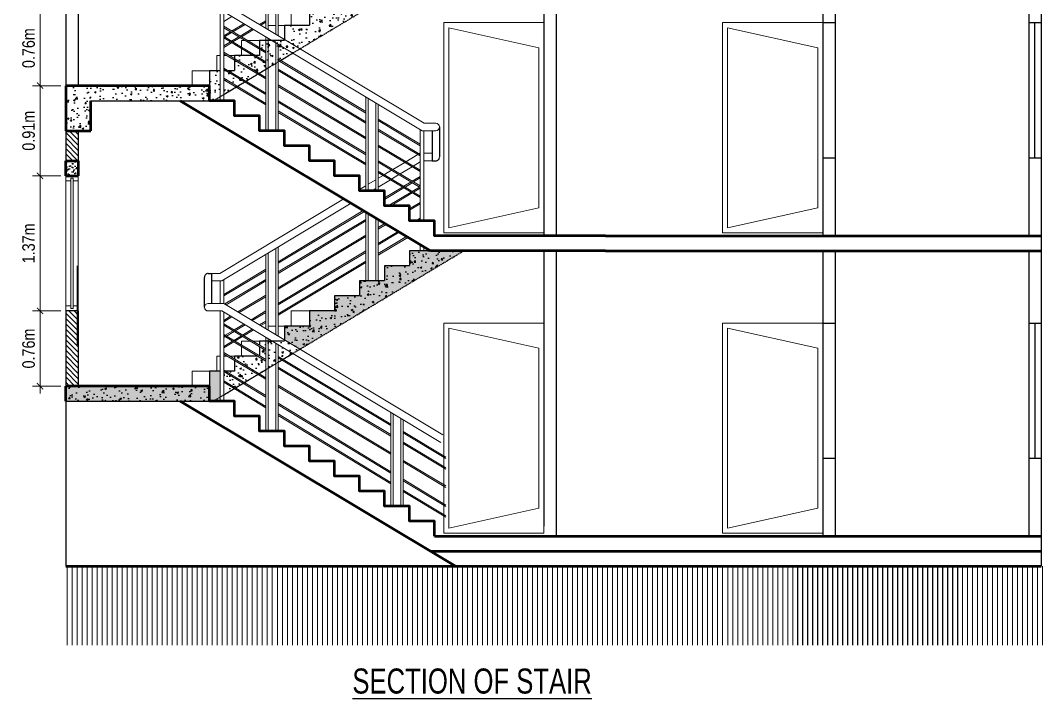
# Model space of a CAD drawing. Header units: inches. Extents: x -100787 to 3653, y -96809 to -8632.
# Drawn here: x -73840.6 to -73432.1, y -94119 to -93848.1 of the extents above; entities that cross this region are included whole.
import ezdxf

# ---------------------------------------------------------------- set-up
doc = ezdxf.new("R2010")
doc.units = ezdxf.units.IN
doc.header["$MEASUREMENT"] = 0
doc.header["$PDMODE"] = 99
doc.linetypes.add('ACAD_ISO04W100', pattern=[30.5, 24, -3, 0.5, -3])
doc.linetypes.add('DASHED2', pattern=[0.375, 0.25, -0.125])
for name, color, linetype, lineweight in [('Column', 2, 'Continuous', 50), ('Dimension', 7, 'Continuous', 15), ('door', 132, 'Continuous', 15), ('FLOOR CASE', 251, 'Continuous', 13), ('GRID', 8, 'ACAD_ISO04W100', 15), ('LOW-WALL', 4, 'Continuous', 20), ('RAIL', 200, 'Continuous', 13), ('RAILING', 2, 'Continuous', 13), ('win', 96, 'Continuous', 15), ('Window', 253, 'Continuous', 18)]:
    doc.layers.add(name, color=color, linetype=linetype, lineweight=lineweight)
for name, color, linetype in [('dia', 4, 'Continuous'), ('Hatch', 3, 'Continuous'), ('Stair', 190, 'DASHED2'), ('TEX', 7, 'Continuous'), ('wall', 3, 'Continuous')]:
    doc.layers.add(name, color=color, linetype=linetype)
doc.styles.add('NARROW', font='ARIALN.TTF')
doc.styles.add('SW', font='swisscl.ttf')
doc.dimstyles.new('3-16', dxfattribs={"dimtxt": 5, "dimasz": 2.5, "dimexe": 3, "dimexo": 2, "dimgap": 2, "dimtad": 1, "dimdec": 1, "dimzin": 3, "dimdsep": 46, "dimlunit": 4, "dimtxsty": 'NARROW', "dimblk": 'ARCHTICK', "dimcen": 0, "dimdle": 3, "dimclrd": 256, "dimclre": 256, "dimclrt": 7, "dimaunit": 1, "dimadec": 3, "dimazin": 1, "dimtfac": 1, "dimtdec": 1, "dimtofl": 0, "dimtmove": 0, "dimatfit": 3, "dimldrblk": 'CLOSED', "dimfxl": 1, "dimtolj": 1, "dimtzin": 0, "dimlwd": -1, "dimlwe": -1, "dimarcsym": 0})
pattern_1 = [(50, (-84445.956, -79822.6464), (7.1726018, -0.6275213), [0.75, -8.25]), (355, (-84445.956, -79822.6464), (-1.3875133, 7.5219213), [0.6, -6.6]), (100.4514, (-84445.358, -79822.699), (5.7850938, 6.8943954), [0.637402, -7.011421]), (46.1842, (-84445.956, -79820.646), (10.6724105, -1.65519), [1.125, -12.375]), (96.6356, (-84445.066, -79820.784), (9.346627, 9.741179), [0.956103, -10.51713]), (351.1842, (-84445.956, -79820.646), (9.3466195, 9.741186), [0.9, -9.9]), (21, (-84444.956, -79821.1464), (5.9690705, -4.026189), [0.75, -8.25]), (326, (-84444.956, -79821.1464), (2.4331533, 7.2515005), [0.6, -6.6]), (71.4514, (-84444.4584, -79821.482), (8.4022263, 3.225305), [0.637402, -7.011421]), (37.5, (-84445.9558, -79822.6464), (0.12159855, 3.32893854), [0, -6.52, 0, -6.7, 0, -6.625]), (7.5, (-84445.9558, -79822.6464), (2.6306954, 3.9441171), [0, -3.82, 0, -6.37, 0, -2.525]), (327.5, (-84448.1858, -79822.6464), (5.33822436, -0.2255487), [0, -2.5, 0, -7.8, 0, -10.35]), (317.5, (-84449.186, -79822.6464), (5.8318617, 1.0010498), [0, -3.25, 0, -5.18, 0, -7.35])]

# ---------------------------------------------------------------- blocks, each defined once
blk = doc.blocks.new('_ArchTick')
at = {"layer": 'GRID', "color": 0, "const_width": 0.15}
blk.add_lwpolyline([(-0.5, -0.5), (0.5, 0.5)], dxfattribs=at)
blk = doc.blocks.new('*D825')
at = {"layer": 'Defpoints', "color": 0}
for p in [(-73832.81, -93844.15), (-73822.55, -93844.15), (-73822.55, -93874.15)]:
    blk.add_point(p, dxfattribs=at)
at = {"layer": 'Dimension'}
for p, q in [((-73832.81, -93877.15), (-73832.81, -93841.15)), ((-73824.55, -93844.15), (-73835.81, -93844.15)), ((-73824.55, -93874.15), (-73835.81, -93874.15))]:
    blk.add_line(p, q, dxfattribs=at)
at = {"layer": 'Dimension', "xscale": 2.5, "yscale": 2.5, "zscale": 2.5}
for p, rotation in [((-73832.81, -93844.15), 90), ((-73832.81, -93874.15), 270)]:
    blk.add_blockref('_ArchTick', p, dxfattribs=dict(at, rotation=rotation))
at = {"layer": 'Dimension', "color": 7, "insert": (-73837.36, -93859.15), "char_height": 5, "attachment_point": 5, "rotation": 90, "style": 'NARROW'}
blk.add_mtext('\\A1;0.76m', dxfattribs=at)
blk = doc.blocks.new('_Closed')
at = {"layer": 'wall', "color": 0, "lineweight": -2}
for p, q in [((-1, 0.17), (0, 0)), ((-1, 0.17), (-1, -0.17)), ((0, 0), (-1, -0.17)), ((0, 0), (-1, 0))]:
    blk.add_line(p, q, dxfattribs=at)
blk = doc.blocks.new('*D834')
at = {"layer": 'Defpoints', "color": 0}
for p in [(-73832.81, -93964.15), (-73822.55, -93964.15), (-73822.55, -93994.15)]:
    blk.add_point(p, dxfattribs=at)
at = {"layer": 'Dimension'}
for p, q in [((-73824.55, -93964.15), (-73835.81, -93964.15)), ((-73832.81, -93997.15), (-73832.81, -93961.15)), ((-73824.55, -93994.15), (-73835.81, -93994.15))]:
    blk.add_line(p, q, dxfattribs=at)
at = {"layer": 'Dimension', "xscale": 2.5, "yscale": 2.5, "zscale": 2.5}
for p, rotation in [((-73832.81, -93964.15), 90), ((-73832.81, -93994.15), 270)]:
    blk.add_blockref('_ArchTick', p, dxfattribs=dict(at, rotation=rotation))
at = {"layer": 'Dimension', "color": 7, "insert": (-73837.36, -93979.15), "char_height": 5, "attachment_point": 5, "rotation": 90, "style": 'NARROW'}
blk.add_mtext('\\A1;0.76m', dxfattribs=at)
blk = doc.blocks.new('*D835')
at = {"layer": 'Defpoints', "color": 0}
for p in [(-73832.81, -93910.15), (-73822.55, -93910.15), (-73822.55, -93964.15)]:
    blk.add_point(p, dxfattribs=at)
at = {"layer": 'Dimension'}
for p, q in [((-73832.81, -93967.15), (-73832.81, -93907.15)), ((-73824.55, -93910.15), (-73835.81, -93910.15)), ((-73824.55, -93964.15), (-73835.81, -93964.15))]:
    blk.add_line(p, q, dxfattribs=at)
at = {"layer": 'Dimension', "xscale": 2.5, "yscale": 2.5, "zscale": 2.5}
for p, rotation in [((-73832.81, -93910.15), 90), ((-73832.81, -93964.15), 270)]:
    blk.add_blockref('_ArchTick', p, dxfattribs=dict(at, rotation=rotation))
at = {"layer": 'Dimension', "color": 7, "insert": (-73837.36, -93937.15), "char_height": 5, "attachment_point": 5, "rotation": 90, "style": 'NARROW'}
blk.add_mtext('\\A1;1.37m', dxfattribs=at)
blk = doc.blocks.new('*D836')
at = {"layer": 'Defpoints', "color": 0}
for p in [(-73832.81, -93874.15), (-73822.55, -93874.15), (-73822.55, -93910.15)]:
    blk.add_point(p, dxfattribs=at)
at = {"layer": 'Dimension'}
for p, q in [((-73824.55, -93874.15), (-73835.81, -93874.15)), ((-73832.81, -93913.15), (-73832.81, -93871.15)), ((-73824.55, -93910.15), (-73835.81, -93910.15))]:
    blk.add_line(p, q, dxfattribs=at)
at = {"layer": 'Dimension', "xscale": 2.5, "yscale": 2.5, "zscale": 2.5}
for p, rotation in [((-73832.81, -93874.15), 90), ((-73832.81, -93910.15), 270)]:
    blk.add_blockref('_ArchTick', p, dxfattribs=dict(at, rotation=rotation))
at = {"layer": 'Dimension', "color": 7, "insert": (-73837.36, -93892.15), "char_height": 5, "attachment_point": 5, "rotation": 90, "style": 'NARROW'}
blk.add_mtext('\\A1;0.91m', dxfattribs=at)

msp = doc.modelspace()

# ---------------------------------------------------------------- hatches: boundary and pattern name
at = {"layer": 'Hatch'}
h = msp.add_hatch(dxfattribs=at)
h.set_pattern_fill('AR-CONC', color=256, style=0)
h.set_pattern_definition(pattern_1)
h.paths.add_polyline_path([(-73663.46, -93820.15), (-73676.78, -93820.15), (-73685.12, -93820.15), (-73685.12, -93826.15), (-73695.12, -93826.15), (-73695.12, -93832.15), (-73705.12, -93832.15), (-73705.12, -93838.15), (-73715.12, -93838.15), (-73715.12, -93844.15), (-73725.12, -93844.15), (-73725.12, -93850.15), (-73735.12, -93850.15), (-73735.12, -93855.65), (-73728.88, -93859.4)])
h.paths.add_polyline_path([(-73735.12, -93855.65), (-73735.12, -93856.15), (-73740.12, -93856.15), (-73731.79, -93861.14), (-73728.88, -93859.4)])
h.paths.add_polyline_path([(-73731.79, -93861.14), (-73737.62, -93857.65), (-73737.62, -93863.48), (-73736.65, -93864.06)])
h.paths.add_polyline_path([(-73738.62, -93857.05), (-73740.12, -93856.15), (-73741.62, -93856.15), (-73741.62, -93867.04), (-73738.62, -93865.24)])
h.paths.add_polyline_path([(-73737.62, -93857.65), (-73738.62, -93857.05), (-73738.62, -93865.24), (-73737.62, -93864.64)])
h.paths.add_polyline_path([(-73741.62, -93856.15), (-73742.62, -93856.15), (-73742.62, -93867.64), (-73741.62, -93867.04)])
h.paths.add_polyline_path([(-73742.62, -93856.15), (-73745.12, -93856.15), (-73745.12, -93858.98), (-73742.62, -93860.48)])
h.paths.add_polyline_path([(-73742.62, -93861.06), (-73745.12, -93859.56), (-73745.12, -93862.15), (-73746.64, -93862.15), (-73742.62, -93864.56)])
h.paths.add_polyline_path([(-73742.62, -93865.14), (-73747.62, -93862.15), (-73755.12, -93862.15), (-73755.12, -93863.35), (-73745.3, -93869.25), (-73742.62, -93867.64)])
h = msp.add_hatch(dxfattribs=at)
h.set_pattern_fill('AR-CONC', color=256, style=0)
h.set_pattern_definition(pattern_1)
h.paths.add_polyline_path([(-73755.12, -93863.94), (-73755.12, -93868.15), (-73757.63, -93868.15), (-73750.54, -93872.4), (-73745.78, -93869.54)])
h.paths.add_polyline_path([(-73758.6, -93868.15), (-73759.37, -93868.15), (-73759.37, -93871.18), (-73753.95, -93874.44), (-73751.03, -93872.69)])
h.paths.add_polyline_path([(-73754.43, -93874.73), (-73759.37, -93871.77), (-73759.37, -93877.69)])
h.paths.add_polyline_path([(-73760.87, -93868.15), (-73765.12, -93868.15), (-73765.12, -93874.15), (-73765.12, -93880.15), (-73763.46, -93880.15), (-73760.87, -93878.59)])
h.paths.add_polyline_path([(-73765.12, -93874.15), (-73822.55, -93874.15), (-73822.55, -93892.15), (-73812.55, -93892.15), (-73812.55, -93880.15), (-73765.12, -93880.15)])
h = msp.add_hatch(dxfattribs=at)
h.set_pattern_fill('ANSI31', color=256, scale=12, style=0)
h.set_pattern_definition([(135, (-79424.4865, -75215.1272), (1.06066017, 1.06066017), [])])
h.paths.add_polyline_path([(-73822.55, -93892.15), (-73817.55, -93892.15), (-73817.55, -93904.15), (-73822.55, -93904.15)])
h.paths.add_polyline_path([(-73822.55, -93964.15), (-73817.55, -93964.15), (-73817.55, -93994.15), (-73822.55, -93994.15)])
h = msp.add_hatch(dxfattribs=at)
h.set_pattern_fill('AR-CONC', color=256, scale=0.5, style=0)
h.set_pattern_definition([(130, (-79424.4865, -74735.1272), (-3.5863009, -0.31376067), [0.375, -4.125]), (185, (-79424.4865, -74735.127), (0.6937567, 3.7609607), [0.3, -3.3]), (79.5486, (-79424.7853, -74735.1533), (-2.8925469, 3.4471977), [0.31870095, -3.50571056]), (133.8158, (-79424.4865, -74734.127), (-5.3362052, -0.8275951), [0.5625, -6.1875]), (83.3644, (-79424.931, -74734.196), (-4.6733135, 4.8705894), [0.4780514, -5.258565]), (188.8158, (-79424.4865, -74734.127), (-4.6733097, 4.870593), [0.45, -4.95]), (159, (-79424.9865, -74734.3772), (-2.98453526, -2.01309445), [0.375, -4.125]), (214, (-79424.9865, -74734.377), (-1.21657666, 3.6257502), [0.3, -3.3]), (108.5486, (-79425.2352, -74734.545), (-4.20111314, 1.6126525), [0.31870095, -3.50571056]), (142.5, (-79424.4865, -74735.1272), (-0.06079928, 1.66446927), [0, -3.26, 0, -3.35, 0, -3.3125]), (172.5, (-79424.4865, -74735.1272), (-1.31534769, 1.97205856), [0, -1.91, 0, -3.185, 0, -1.2625]), (212.5, (-79423.3715, -74735.1272), (-2.66911218, -0.11277436), [0, -1.25, 0, -3.9, 0, -5.175]), (222.5, (-79422.8715, -74735.1272), (-2.91593085, 0.5005249), [0, -1.625, 0, -2.59, 0, -3.675])])
h.paths.add_polyline_path([(-73822.55, -93904.15), (-73817.55, -93904.15), (-73817.55, -93910.15), (-73822.55, -93910.15)])
h = msp.add_hatch(dxfattribs=at)
h.set_pattern_fill('AR-CONC', color=256, style=0)
h.set_pattern_definition(pattern_1)
h.paths.add_polyline_path([(-73765.12, -93994.15), (-73822.55, -93994.15), (-73822.55, -94000.15), (-73765.12, -94000.15)])
h.paths.add_polyline_path([(-73760.87, -93988.15), (-73765.12, -93988.15), (-73765.12, -93994.15), (-73765.12, -94000.15), (-73763.46, -94000.15), (-73760.87, -93998.59)])
h.paths.add_polyline_path([(-73663.46, -93940.15), (-73676.78, -93940.15), (-73685.12, -93940.15), (-73685.12, -93946.15), (-73695.12, -93946.15), (-73695.12, -93952.15), (-73705.12, -93952.15), (-73705.12, -93958.15), (-73715.12, -93958.15), (-73715.12, -93964.15), (-73725.12, -93964.15), (-73725.12, -93970.15), (-73735.12, -93970.15), (-73735.12, -93975.65), (-73728.88, -93979.4)])
h = msp.add_hatch(dxfattribs=at)
h.set_pattern_fill('AR-CONC', color=256, style=0)
h.set_pattern_definition(pattern_1)
h.paths.add_polyline_path([(-73663.46, -93940.15), (-73676.78, -93940.15), (-73685.12, -93940.15), (-73685.12, -93946.15), (-73695.12, -93946.15), (-73695.12, -93952.15), (-73705.12, -93952.15), (-73705.12, -93958.15), (-73715.12, -93958.15), (-73715.12, -93964.15), (-73725.12, -93964.15), (-73725.12, -93970.15), (-73735.12, -93970.15), (-73735.12, -93975.65), (-73728.88, -93979.4)])
h = msp.add_hatch(dxfattribs=at)
h.set_pattern_fill('AR-CONC', color=256, style=0)
h.set_pattern_definition(pattern_1)
h.paths.add_polyline_path([(-73731.79, -93981.14), (-73728.88, -93979.4), (-73735.12, -93975.65), (-73735.12, -93976.15), (-73740.12, -93976.15)])
h.paths.add_polyline_path([(-73735.68, -93983.48), (-73731.79, -93981.14), (-73737.62, -93977.65), (-73737.62, -93982.31)])
h.paths.add_polyline_path([(-73738.62, -93977.05), (-73740.12, -93976.15), (-73741.62, -93976.15), (-73741.62, -93987.04), (-73738.62, -93985.24)])
h.paths.add_polyline_path([(-73742.62, -93979.89), (-73745.12, -93978.39), (-73745.12, -93982.06), (-73742.62, -93983.56)])
h.paths.add_polyline_path([(-73742.62, -93976.15), (-73745.12, -93976.15), (-73745.12, -93977.81), (-73742.62, -93979.31)])
h.paths.add_polyline_path([(-73745.95, -93982.15), (-73755.12, -93982.15), (-73755.12, -93983.33), (-73745.27, -93989.23), (-73742.62, -93987.64), (-73742.62, -93984.14)])
h.paths.add_polyline_path([(-73755.12, -93983.91), (-73755.12, -93988.15), (-73758.8, -93988.15), (-73751.18, -93992.78), (-73745.76, -93989.53)])
h.paths.add_polyline_path([(-73751.67, -93993.07), (-73759.37, -93988.39), (-73759.37, -93992.07), (-73754.71, -93994.9)])
h.paths.add_polyline_path([(-73759.37, -93992.65), (-73759.37, -93997.69), (-73755.2, -93995.19)])
h = msp.add_hatch(dxfattribs=at)
h.set_pattern_fill('AR-CONC', color=256, style=0)
h.set_pattern_definition(pattern_1)
h.paths.add_polyline_path([(-73765.12, -94000.15), (-73765.12, -93994.15), (-73822.55, -93994.15), (-73822.55, -94000.15)])
at = {"layer": 'Stair'}
h = msp.add_hatch(dxfattribs=at)
h.set_pattern_fill('AR-CONC', color=256, scale=30, style=0)
h.set_pattern_definition([(50, (-84445.96, -79822.65), (215.178, -18.8256), [22.5, -247.5]), (355, (-84445.96, -79822.65), (-41.6254, 225.6576), [18, -198]), (100.4514, (-84428.02, -79824.22), (173.5528, 206.8319), [19.122, -210.3426]), (46.1842, (-84445.96, -79762.65), (320.1723, -49.6557), [33.75, -371.25]), (96.6356, (-84419.27, -79766.8), (280.399, 292.2354), [28.683, -315.514]), (351.1842, (-84445.96, -79762.65), (280.3986, 292.2356), [27, -297]), (21, (-84415.96, -79777.65), (179.0721, -120.7857), [22.5, -247.5]), (326, (-84415.96, -79777.65), (72.9946, 217.545), [18, -198]), (71.4514, (-84401.03, -79787.71), (252.0668, 96.7591), [19.122, -210.3426]), (37.5, (-84445.956, -79822.65), (3.64796, 99.86816), [0, -195.6, 0, -201, 0, -198.75]), (7.5, (-84445.96, -79822.65), (78.92086, 118.3235), [0, -114.6, 0, -191.1, 0, -75.75]), (327.5, (-84512.856, -79822.65), (160.14673, -6.76646), [0, -75, 0, -234, 0, -310.5]), (317.5, (-84542.86, -79822.65), (174.9559, 30.0315), [0, -97.5, 0, -155.4, 0, -220.5])])
h.paths.add_polyline_path([(-73705.12, -93958.15), (-73715.12, -93958.15), (-73715.12, -93964.15), (-73725.12, -93964.15), (-73725.12, -93970.15), (-73735.12, -93970.15), (-73735.12, -93975.65), (-73728.88, -93979.4), (-73663.46, -93940.15), (-73676.78, -93940.15), (-73685.12, -93940.15), (-73685.12, -93946.15), (-73695.12, -93946.15), (-73695.12, -93952.15), (-73705.12, -93952.15)])

# ---------------------------------------------------------------- linework, layer by layer
at = {"layer": 'Column'}
for p, q in [((-73822.55, -93874.15), (-73822.55, -93892.15)), ((-73812.55, -93892.15), (-73812.55, -93880.15)), ((-73676.78, -93940.15), (-73776.78, -93880.15)), ((-73822.55, -93892.15), (-73812.55, -93892.15)), ((-73822.55, -93904.15), (-73817.55, -93904.15)), ((-73822.55, -93910.15), (-73822.55, -93904.15)), ((-73817.55, -93904.15), (-73817.55, -93910.15)), ((-73822.55, -93910.15), (-73817.55, -93910.15)), ((-73606.84, -93934.15), (-73432.63, -93934.15)), ((-73616.84, -93940.15), (-73676.78, -93940.15)), ((-73606.84, -93940.15), (-73616.84, -93940.15)), ((-73616.84, -93940.15), (-73616.84, -93940.15)), ((-73606.84, -93940.15), (-73432.63, -93940.15)), ((-73822.55, -94000.15), (-73822.55, -93994.15)), ((-73765.12, -93994.15), (-73822.55, -93994.15)), ((-73776.78, -94000.15), (-73666.78, -94066.15)), ((-73675.12, -94054.15), (-73606.84, -94054.15)), ((-73606.84, -94054.15), (-73432.63, -94054.15)), ((-73676.78, -94060.15), (-73606.84, -94060.15)), ((-73606.84, -94060.15), (-73432.63, -94060.15)), ((-73822.55, -94066.15), (-73432.63, -94066.15))]:
    msp.add_line(p, q, dxfattribs=at)
for points in [[(-73606.84, -93934.15), (-73675.12, -93934.15), (-73675.12, -93928.15), (-73685.12, -93928.15), (-73685.12, -93922.15), (-73695.12, -93922.15), (-73695.12, -93916.15), (-73705.12, -93916.15), (-73705.12, -93910.15), (-73715.12, -93910.15), (-73715.12, -93904.15), (-73725.12, -93904.15), (-73725.12, -93898.15), (-73735.12, -93898.15), (-73735.12, -93892.15), (-73745.12, -93892.15), (-73745.12, -93886.15), (-73755.12, -93886.15), (-73755.12, -93880.15), (-73765.12, -93880.15), (-73765.12, -93874.15), (-73822.55, -93874.15)], [(-73675.12, -94054.15), (-73675.12, -94048.15), (-73685.12, -94048.15), (-73685.12, -94042.15), (-73695.12, -94042.15), (-73695.12, -94036.15), (-73705.12, -94036.15), (-73705.12, -94030.15), (-73715.12, -94030.15), (-73715.12, -94024.15), (-73725.12, -94024.15), (-73725.12, -94018.15), (-73735.12, -94018.15), (-73735.12, -94012.15), (-73745.12, -94012.15), (-73745.12, -94006.15), (-73755.12, -94006.15), (-73755.12, -94000.15), (-73765.12, -94000.15), (-73765.12, -93994.15), (-73765.12, -93994.15), (-73765.12, -93994.15)]]:
    msp.add_lwpolyline(points, dxfattribs=at)
at = {"layer": 'dia'}
for p, q in [((-73519.97, -93848.97), (-73514.97, -93848.97)), ((-73437.63, -93848.97), (-73432.63, -93848.97)), ((-73435.13, -93902.97), (-73435.13, -93848.97)), ((-73519.97, -93902.97), (-73514.97, -93902.97)), ((-73437.63, -93902.97), (-73432.63, -93902.97)), ((-73519.97, -93968.97), (-73514.97, -93968.97)), ((-73437.63, -93968.97), (-73432.63, -93968.97)), ((-73435.13, -93968.97), (-73435.13, -94022.97)), ((-73519.97, -94022.97), (-73514.97, -94022.97)), ((-73437.63, -94022.97), (-73432.63, -94022.97))]:
    msp.add_line(p, q, dxfattribs=at)
at = {"layer": 'door'}
for points in [[(-73631.46, -93932.97), (-73671.46, -93932.97), (-73671.46, -93848.97), (-73631.46, -93848.97)], [(-73519.97, -93932.97), (-73559.97, -93932.97), (-73559.97, -93848.97), (-73519.97, -93848.97)], [(-73633.46, -93922.97), (-73669.46, -93930.97), (-73669.46, -93850.97), (-73633.46, -93858.97)], [(-73521.97, -93922.97), (-73557.97, -93930.97), (-73557.97, -93850.97), (-73521.97, -93858.97)], [(-73631.46, -94052.97), (-73671.46, -94052.97), (-73671.46, -93968.97), (-73631.46, -93968.97)], [(-73519.97, -94052.97), (-73559.97, -94052.97), (-73559.97, -93968.97), (-73519.97, -93968.97)], [(-73633.46, -94042.97), (-73669.46, -94050.97), (-73669.46, -93970.97), (-73633.46, -93978.97)], [(-73521.97, -94042.97), (-73557.97, -94050.97), (-73557.97, -93970.97), (-73521.97, -93978.97)]]:
    msp.add_lwpolyline(points, close=True, dxfattribs=at)
at = {"layer": 'FLOOR CASE'}
for p, q in [((-73742.62, -93851.15), (-73742.62, -93821.65)), ((-73741.62, -93851.75), (-73741.62, -93821.05)), ((-73738.62, -93853.55), (-73738.62, -93819.25)), ((-73737.62, -93854.15), (-73737.62, -93818.65)), ((-73732.48, -93844.15), (-73732.48, -93850.15)), ((-73756.13, -93846.54), (-73759.37, -93848.49)), ((-73751.37, -93849.4), (-73756.23, -93852.31)), ((-73750.88, -93849.69), (-73755.74, -93852.61)), ((-73742.62, -93848.23), (-73745.05, -93849.69)), ((-73742.62, -93848.82), (-73744.57, -93849.98)), ((-73738.62, -93850.15), (-73741.62, -93850.15)), ((-73735.12, -93850.15), (-73737.62, -93850.15)), ((-73756.71, -93852.61), (-73759.37, -93854.2)), ((-73756.23, -93852.9), (-73759.14, -93854.65)), ((-73753.31, -93854.65), (-73756.23, -93856.4)), ((-73747.97, -93851.44), (-73752.83, -93854.35)), ((-73747.48, -93851.73), (-73752.34, -93854.65)), ((-73756.71, -93856.69), (-73759.37, -93858.28)), ((-73756.23, -93856.98), (-73759.37, -93858.87)), ((-73752.83, -93854.94), (-73755.74, -93856.69)), ((-73752.26, -93856.15), (-73752.26, -93858.78)), ((-73750.81, -93856.15), (-73752.26, -93856.15)), ((-73745.12, -93856.15), (-73749.84, -93856.15)), ((-73762.15, -93862.15), (-73762.15, -93868.15)), ((-73760.87, -93862.15), (-73762.15, -93862.15)), ((-73758.11, -93862.15), (-73759.37, -93862.15)), ((-73755.12, -93862.15), (-73757.14, -93862.15)), ((-73752.26, -93859.36), (-73752.26, -93862.15)), ((-73765.12, -93868.15), (-73772.04, -93868.15)), ((-73772.04, -93868.15), (-73772.04, -93874.15)), ((-73681.78, -93901.64), (-73686.54, -93904.5)), ((-73680.95, -93901.15), (-73681.3, -93901.35)), ((-73680.95, -93901.15), (-73680.87, -93901.15)), ((-73679.37, -93901.15), (-73676.12, -93901.15)), ((-73687.03, -93904.79), (-73691.79, -93907.65)), ((-73684.12, -93906.54), (-73688.88, -93909.4)), ((-73680.87, -93904.6), (-73683.63, -93906.25)), ((-73680.87, -93928.15), (-73680.87, -93904.6)), ((-73679.37, -93904.15), (-73676.12, -93904.15)), ((-73679.37, -93928.15), (-73679.37, -93904.15)), ((-73698.62, -93911.75), (-73701.62, -93913.55)), ((-73695.68, -93909.98), (-73697.62, -93911.15)), ((-73692.76, -93911.73), (-73697.62, -93914.65)), ((-73692.28, -93907.94), (-73695.19, -93909.69)), ((-73689.36, -93909.69), (-73692.28, -93911.44)), ((-73680.87, -93910.43), (-73684.02, -93912.31)), ((-73680.87, -93911.01), (-73683.53, -93912.61)), ((-73702.62, -93914.15), (-73705.12, -93915.65)), ((-73698.62, -93915.25), (-73700.12, -93916.15)), ((-73687.9, -93914.65), (-73695.12, -93918.98)), ((-73687.42, -93914.94), (-73695.12, -93919.56)), ((-73684.5, -93912.61), (-73687.42, -93914.35)), ((-73684.02, -93912.9), (-73686.93, -93914.65)), ((-73681.1, -93914.65), (-73684.02, -93916.4)), ((-73680.87, -93915.09), (-73683.53, -93916.69)), ((-73711.37, -93919.4), (-73760.95, -93949.15)), ((-73684.5, -93916.69), (-73693.6, -93922.15)), ((-73684.02, -93916.98), (-73692.63, -93922.15)), ((-73708.45, -93921.14), (-73760.12, -93952.15)), ((-73703.59, -93924.06), (-73737.62, -93944.48)), ((-73680.87, -93920.8), (-73685.12, -93923.35)), ((-73680.87, -93921.39), (-73685.12, -93923.94)), ((-73703.11, -93924.35), (-73737.62, -93945.06)), ((-73702.62, -93927.56), (-73737.62, -93948.56)), ((-73702.62, -93928.14), (-73737.62, -93949.14)), ((-73702.62, -93952.15), (-73702.62, -93924.64)), ((-73701.62, -93952.15), (-73701.62, -93925.24)), ((-73698.62, -93952.15), (-73698.62, -93927.04)), ((-73697.62, -93952.15), (-73697.62, -93927.64)), ((-73680.87, -93927.1), (-73682.62, -93928.15)), ((-73680.87, -93927.68), (-73681.64, -93928.15)), ((-73694.95, -93929.25), (-73697.62, -93930.85)), ((-73694.46, -93929.54), (-73697.62, -93931.44)), ((-73702.62, -93933.85), (-73737.62, -93954.85)), ((-73702.62, -93934.44), (-73737.62, -93955.44)), ((-73689.7, -93932.4), (-73697.62, -93937.15)), ((-73689.21, -93932.69), (-73697.62, -93937.73)), ((-73686.3, -93934.44), (-73697.62, -93941.23)), ((-73685.81, -93934.73), (-73697.62, -93941.82)), ((-73738.62, -93973.55), (-73738.62, -93939.25)), ((-73737.62, -93974.15), (-73737.62, -93938.65)), ((-73702.62, -93940.15), (-73737.62, -93961.15)), ((-73680.87, -93940.15), (-73680.87, -93937.69)), ((-73680.87, -93940.15), (-73679.37, -93940.15)), ((-73679.37, -93940.15), (-73679.37, -93938.59)), ((-73742.62, -93971.15), (-73742.62, -93941.65)), ((-73741.62, -93971.75), (-73741.62, -93941.05)), ((-73702.62, -93940.73), (-73737.62, -93961.73)), ((-73702.62, -93944.23), (-73737.62, -93965.23)), ((-73742.62, -93947.48), (-73759.37, -93957.53)), ((-73742.62, -93948.06), (-73759.37, -93958.11)), ((-73702.62, -93944.82), (-73737.62, -93965.82)), ((-73760.95, -93949.15), (-73764.12, -93949.15)), ((-73760.12, -93952.15), (-73764.12, -93952.15)), ((-73760.87, -93961.15), (-73760.87, -93952.15)), ((-73759.37, -93961.15), (-73759.37, -93951.7)), ((-73742.62, -93951.56), (-73758.95, -93961.35)), ((-73742.62, -93952.14), (-73758.46, -93961.64)), ((-73742.62, -93957.85), (-73753.7, -93964.5)), ((-73742.62, -93958.44), (-73753.21, -93964.79)), ((-73742.62, -93964.15), (-73748.45, -93967.65)), ((-73742.62, -93964.73), (-73747.97, -93967.94)), ((-73725.12, -93964.15), (-73732.48, -93964.15)), ((-73732.48, -93964.15), (-73732.48, -93970.15)), ((-73756.62, -93966.25), (-73759.37, -93967.9)), ((-73756.13, -93966.54), (-73759.37, -93968.49)), ((-73742.62, -93968.23), (-73745.05, -93969.69)), ((-73742.62, -93968.82), (-73744.57, -93969.98)), ((-73755.74, -93972.02), (-73758.8, -93973.85)), ((-73755.26, -93972.31), (-73758.31, -93974.15)), ((-73751.37, -93969.4), (-73755.26, -93971.73)), ((-73750.88, -93969.69), (-73754.77, -93972.02)), ((-73747.97, -93971.44), (-73751.85, -93973.77)), ((-73747.48, -93971.73), (-73751.37, -93974.06)), ((-73738.62, -93970.15), (-73741.62, -93970.15)), ((-73735.12, -93970.15), (-73737.62, -93970.15)), ((-73759.28, -93974.15), (-73759.37, -93974.2)), ((-73758.8, -93974.44), (-73759.37, -93974.78)), ((-73755.88, -93976.19), (-73759.37, -93978.28)), ((-73755.39, -93976.48), (-73759.37, -93978.87)), ((-73752.34, -93974.06), (-73755.39, -93975.9)), ((-73751.85, -93974.35), (-73754.91, -93976.19)), ((-73752.26, -93976.15), (-73752.26, -93977.78)), ((-73748.87, -93976.15), (-73752.26, -93976.15)), ((-73745.12, -93976.15), (-73747.9, -93976.15)), ((-73752.26, -93978.36), (-73752.26, -93982.15)), ((-73762.15, -93982.15), (-73762.15, -93988.15)), ((-73760.87, -93982.15), (-73762.15, -93982.15)), ((-73758.11, -93982.15), (-73759.37, -93982.15)), ((-73755.12, -93982.15), (-73757.14, -93982.15)), ((-73765.12, -93988.15), (-73772.04, -93988.15)), ((-73772.04, -93988.15), (-73772.04, -93994.15))]:
    msp.add_line(p, q, dxfattribs=at)
at = {"layer": 'LOW-WALL'}
for p, q in [((-73759.29, -93841.15), (-73679.29, -93889.15)), ((-73760.12, -93844.15), (-73680.12, -93892.15)), ((-73679.29, -93889.15), (-73674.62, -93889.15)), ((-73673.12, -93890.65), (-73673.12, -93890.65)), ((-73680.12, -93892.15), (-73674.62, -93892.15)), ((-73767.12, -93962.65), (-73767.12, -93962.65)), ((-73759.29, -93961.15), (-73765.62, -93961.15)), ((-73760.12, -93964.15), (-73765.62, -93964.15)), ((-73672.62, -94016.65), (-73760.12, -93964.15)), ((-73671.79, -94013.65), (-73759.29, -93961.15))]:
    msp.add_line(p, q, dxfattribs=at)
for centre, start, end in [((-73674.62, -93890.65), 0, 90), ((-73674.62, -93890.65), 270, 0), ((-73765.62, -93962.65), 90, 180), ((-73765.62, -93962.65), 180, 270)]:
    msp.add_arc(centre, 1.5, start, end, dxfattribs=at)
at = {"layer": 'RAIL'}
for p, q in [((-73742.62, -93892.15), (-73742.62, -93854.65)), ((-73741.62, -93892.15), (-73741.62, -93855.25)), ((-73738.62, -93892.15), (-73738.62, -93857.05)), ((-73737.62, -93892.15), (-73737.62, -93857.65)), ((-73702.62, -93916.15), (-73702.62, -93878.65)), ((-73701.62, -93916.15), (-73701.62, -93879.25)), ((-73698.62, -93916.15), (-73698.62, -93881.05)), ((-73697.62, -93916.15), (-73697.62, -93881.65)), ((-73742.62, -93979.31), (-73759.37, -93969.26)), ((-73742.62, -93979.89), (-73759.37, -93969.84)), ((-73742.62, -93983.56), (-73759.37, -93973.51)), ((-73742.62, -93984.14), (-73759.37, -93974.09)), ((-73742.62, -94012.15), (-73742.62, -93974.65)), ((-73741.62, -94012.15), (-73741.62, -93975.25)), ((-73738.62, -94012.15), (-73738.62, -93977.05)), ((-73742.62, -93990.83), (-73759.37, -93980.78)), ((-73737.62, -94012.15), (-73737.62, -93977.65)), ((-73742.62, -93991.41), (-73759.37, -93981.36)), ((-73692.62, -94009.31), (-73737.62, -93982.31)), ((-73692.62, -94009.89), (-73737.62, -93982.89)), ((-73742.62, -93997.98), (-73759.37, -93987.8)), ((-73742.62, -93998.57), (-73759.37, -93988.39)), ((-73692.62, -94013.56), (-73737.62, -93986.56)), ((-73692.62, -94014.14), (-73737.62, -93987.14)), ((-73742.62, -94002.25), (-73759.37, -93992.07)), ((-73742.62, -94002.83), (-73759.37, -93992.65)), ((-73692.62, -94020.83), (-73737.62, -93993.83)), ((-73692.62, -94021.41), (-73737.62, -93994.41)), ((-73692.62, -94028.36), (-73737.62, -94001.02)), ((-73692.62, -94028.95), (-73737.62, -94001.6)), ((-73692.62, -94032.63), (-73737.62, -94005.28)), ((-73692.62, -94042.15), (-73692.62, -94004.65)), ((-73691.62, -94042.15), (-73691.62, -94005.25)), ((-73692.62, -94033.22), (-73737.62, -94005.87)), ((-73688.62, -94042.15), (-73688.62, -94007.05)), ((-73687.62, -94042.15), (-73687.62, -94007.65)), ((-73670.62, -94022.51), (-73687.62, -94012.31)), ((-73670.62, -94023.09), (-73687.62, -94012.89)), ((-73670.62, -94026.76), (-73687.62, -94016.56)), ((-73670.62, -94027.34), (-73687.62, -94017.14)), ((-73670.62, -94034.03), (-73687.62, -94023.83)), ((-73670.62, -94034.61), (-73687.62, -94024.41)), ((-73670.62, -94041.73), (-73687.62, -94031.4)), ((-73670.62, -94042.32), (-73687.62, -94031.99)), ((-73670.62, -94046), (-73687.62, -94035.67)), ((-73670.62, -94046.58), (-73687.62, -94036.25))]:
    msp.add_line(p, q, dxfattribs=at)
at = {"layer": 'RAILING'}
for p, q in [((-73760.87, -93880.15), (-73760.87, -93844.15)), ((-73759.37, -93880.15), (-73759.37, -93844.6)), ((-73759.37, -93850.43), (-73742.62, -93860.48)), ((-73759.37, -93851.01), (-73742.62, -93861.06)), ((-73759.37, -93854.51), (-73742.62, -93864.56)), ((-73759.37, -93855.09), (-73742.62, -93865.14)), ((-73759.37, -93860.8), (-73742.62, -93870.85)), ((-73759.37, -93861.39), (-73742.62, -93871.44)), ((-73737.62, -93863.48), (-73702.62, -93884.48)), ((-73737.62, -93864.06), (-73702.62, -93885.06)), ((-73759.37, -93867.1), (-73742.62, -93877.15)), ((-73759.37, -93867.68), (-73742.62, -93877.73)), ((-73737.62, -93867.56), (-73702.62, -93888.56)), ((-73737.62, -93868.14), (-73702.62, -93889.14)), ((-73759.37, -93871.18), (-73742.62, -93881.23)), ((-73759.37, -93871.77), (-73742.62, -93881.82)), ((-73737.62, -93873.85), (-73702.62, -93894.85)), ((-73737.62, -93874.44), (-73702.62, -93895.44)), ((-73737.62, -93880.15), (-73702.62, -93901.15)), ((-73737.62, -93880.73), (-73702.62, -93901.73)), ((-73737.62, -93884.23), (-73702.62, -93905.23)), ((-73737.62, -93884.82), (-73702.62, -93905.82)), ((-73697.62, -93887.48), (-73680.87, -93897.53)), ((-73697.62, -93888.06), (-73680.87, -93898.11)), ((-73697.62, -93891.56), (-73680.87, -93901.61)), ((-73697.62, -93892.14), (-73680.87, -93902.19)), ((-73680.87, -93928.15), (-73680.87, -93891.7)), ((-73679.37, -93928.15), (-73679.37, -93892.15)), ((-73697.62, -93897.85), (-73680.87, -93907.9)), ((-73697.62, -93898.44), (-73680.87, -93908.49)), ((-73697.62, -93904.15), (-73680.87, -93914.2)), ((-73697.62, -93904.73), (-73680.87, -93914.78)), ((-73697.62, -93908.23), (-73680.87, -93918.28)), ((-73697.62, -93908.82), (-73680.87, -93918.87)), ((-73760.87, -94000.15), (-73760.87, -93964.15)), ((-73759.37, -94000.15), (-73759.37, -93964.6))]:
    msp.add_line(p, q, dxfattribs=at)
at = {"layer": 'Stair'}
for p, q in [((-73673.12, -93890.65), (-73673.12, -93902.65)), ((-73676.12, -93892.15), (-73676.12, -93904.15)), ((-73673.12, -93902.65), (-73673.12, -93902.65)), ((-73676.12, -93904.15), (-73674.62, -93904.15)), ((-73767.12, -93962.65), (-73767.12, -93950.65)), ((-73767.12, -93950.65), (-73767.12, -93950.65)), ((-73765.62, -93949.15), (-73764.12, -93949.15)), ((-73764.12, -93961.15), (-73764.12, -93949.15)), ((-73765.12, -93994.15), (-73765.12, -93994.15)), ((-73765.12, -93994.15), (-73765.12, -93994.15))]:
    msp.add_line(p, q, dxfattribs=at)
for points in [[(-73812.55, -93880.15), (-73763.46, -93880.15), (-73663.46, -93820.15)], [(-73676.78, -93820.15), (-73676.78, -93820.15), (-73685.12, -93820.15), (-73685.12, -93826.15), (-73695.12, -93826.15), (-73695.12, -93832.15), (-73705.12, -93832.15), (-73705.12, -93838.15), (-73715.12, -93838.15), (-73715.12, -93844.15), (-73725.12, -93844.15), (-73725.12, -93850.15), (-73735.12, -93850.15), (-73735.12, -93856.15), (-73745.12, -93856.15), (-73745.12, -93862.15), (-73755.12, -93862.15), (-73755.12, -93868.15), (-73757.63, -93868.15)], [(-73740.12, -93856.15), (-73741.62, -93856.15)], [(-73736.65, -93864.06), (-73731.79, -93861.14)], [(-73741.62, -93867.04), (-73738.62, -93865.24)], [(-73760.87, -93868.15), (-73765.12, -93868.15), (-73765.12, -93874.15)], [(-73758.6, -93868.15), (-73759.37, -93868.15)], [(-73750.54, -93872.4), (-73745.78, -93869.54)], [(-73745.3, -93869.25), (-73742.62, -93867.64)], [(-73759.37, -93877.69), (-73754.43, -93874.73)], [(-73753.95, -93874.44), (-73751.03, -93872.69)], [(-73763.46, -93880.15), (-73760.87, -93878.59)], [(-73822.55, -94000.15), (-73763.46, -94000.15), (-73663.46, -93940.15)], [(-73676.78, -93940.15), (-73676.78, -93940.15), (-73685.12, -93940.15), (-73685.12, -93946.15), (-73695.12, -93946.15), (-73695.12, -93952.15), (-73705.12, -93952.15), (-73705.12, -93958.15), (-73715.12, -93958.15), (-73715.12, -93964.15), (-73725.12, -93964.15), (-73725.12, -93970.15), (-73735.12, -93970.15), (-73735.12, -93976.15), (-73745.12, -93976.15), (-73745.12, -93977.81)], [(-73740.12, -93976.15), (-73741.62, -93976.15)], [(-73745.12, -93978.39), (-73745.12, -93982.06)], [(-73735.68, -93983.48), (-73731.79, -93981.14)], [(-73755.12, -93983.91), (-73755.12, -93988.15), (-73758.8, -93988.15)], [(-73745.95, -93982.15), (-73755.12, -93982.15), (-73755.12, -93983.33)], [(-73741.62, -93987.04), (-73738.62, -93985.24)], [(-73737.62, -93984.64), (-73736.16, -93983.77)], [(-73760.87, -93988.15), (-73765.12, -93988.15), (-73765.12, -93994.15)], [(-73745.27, -93989.23), (-73742.62, -93987.64)], [(-73754.71, -93994.9), (-73751.67, -93993.07)], [(-73751.18, -93992.78), (-73745.76, -93989.53)], [(-73759.37, -93997.69), (-73755.2, -93995.19)], [(-73763.46, -94000.15), (-73760.87, -93998.59)]]:
    msp.add_lwpolyline(points, dxfattribs=at)
for centre, start, end in [((-73674.62, -93902.65), 270, 0), ((-73765.62, -93950.65), 90, 180)]:
    msp.add_arc(centre, 1.5, start, end, dxfattribs=at)
at = {"layer": 'wall'}
for p, q in [((-73432.63, -93700.15), (-73432.63, -94066.15)), ((-73631.46, -93820.15), (-73631.46, -93934.15)), ((-73626.46, -93820.15), (-73626.46, -93934.15)), ((-73626.46, -93820.15), (-73626.46, -93934.15)), ((-73519.97, -93820.15), (-73519.97, -93934.15)), ((-73514.97, -93820.15), (-73514.97, -93934.15)), ((-73437.63, -93820.15), (-73437.63, -93934.15)), ((-73822.55, -93844.15), (-73822.55, -93874.15)), ((-73817.55, -93844.15), (-73817.55, -93874.15)), ((-73822.55, -93892.15), (-73822.55, -93904.15)), ((-73817.55, -93892.15), (-73817.55, -93904.15)), ((-73631.46, -93940.15), (-73631.46, -94050.15)), ((-73626.46, -93940.15), (-73626.46, -94054.15)), ((-73626.46, -93940.15), (-73626.46, -94054.15)), ((-73519.97, -93940.15), (-73519.97, -94054.15)), ((-73514.97, -93940.15), (-73514.97, -94054.15)), ((-73437.63, -93940.15), (-73437.63, -94054.15)), ((-73817.55, -93964.15), (-73822.55, -93964.15)), ((-73822.55, -93964.15), (-73822.55, -94066.15)), ((-73817.55, -93964.15), (-73817.55, -93994.15))]:
    msp.add_line(p, q, dxfattribs=at)
at = {"layer": 'win'}
for p, q in [((-73817.96, -93946.15), (-73817.96, -93977.65)), ((-73821.94, -94066.15), (-73821.94, -94097.65)), ((-73819.94, -94066.15), (-73819.94, -94097.65)), ((-73817.94, -94066.15), (-73817.94, -94097.65)), ((-73815.94, -94066.15), (-73815.94, -94097.65)), ((-73815.94, -94066.15), (-73815.94, -94097.65)), ((-73813.94, -94066.15), (-73813.94, -94097.65)), ((-73811.94, -94066.15), (-73811.94, -94097.65)), ((-73809.94, -94066.15), (-73809.94, -94097.65)), ((-73807.94, -94066.15), (-73807.94, -94097.65)), ((-73805.94, -94066.15), (-73805.94, -94097.65)), ((-73803.94, -94066.15), (-73803.94, -94097.65)), ((-73801.94, -94066.15), (-73801.94, -94097.65)), ((-73801.94, -94066.15), (-73801.94, -94097.65)), ((-73799.94, -94066.15), (-73799.94, -94097.65)), ((-73799.94, -94066.15), (-73799.94, -94097.65)), ((-73797.94, -94066.15), (-73797.94, -94097.65)), ((-73795.94, -94066.15), (-73795.94, -94097.65)), ((-73793.94, -94066.15), (-73793.94, -94097.65)), ((-73791.94, -94066.15), (-73791.94, -94097.65)), ((-73789.94, -94066.15), (-73789.94, -94097.65)), ((-73787.94, -94066.15), (-73787.94, -94097.65)), ((-73787.94, -94066.15), (-73787.94, -94097.65)), ((-73785.94, -94066.15), (-73785.94, -94097.65)), ((-73785.94, -94066.15), (-73785.94, -94097.65)), ((-73785.94, -94066.15), (-73785.94, -94097.65)), ((-73783.94, -94066.15), (-73783.94, -94097.65)), ((-73781.94, -94066.15), (-73781.94, -94097.65)), ((-73779.94, -94066.15), (-73779.94, -94097.65)), ((-73777.94, -94066.15), (-73777.94, -94097.65)), ((-73775.94, -94066.15), (-73775.94, -94097.65)), ((-73773.96, -94066.15), (-73773.96, -94097.65)), ((-73771.96, -94066.15), (-73771.96, -94097.65)), ((-73771.96, -94066.15), (-73771.96, -94097.65)), ((-73769.96, -94066.15), (-73769.96, -94097.65)), ((-73769.96, -94066.15), (-73769.96, -94097.65)), ((-73767.96, -94066.15), (-73767.96, -94097.65)), ((-73765.96, -94066.15), (-73765.96, -94097.65)), ((-73763.96, -94066.15), (-73763.96, -94097.65)), ((-73761.96, -94066.15), (-73761.96, -94097.65)), ((-73759.96, -94066.15), (-73759.96, -94097.65)), ((-73757.96, -94066.15), (-73757.96, -94097.65)), ((-73755.96, -94066.15), (-73755.96, -94097.65)), ((-73755.96, -94066.15), (-73755.96, -94097.65)), ((-73753.96, -94066.15), (-73753.96, -94097.65)), ((-73753.96, -94066.15), (-73753.96, -94097.65)), ((-73751.96, -94066.15), (-73751.96, -94097.65)), ((-73749.96, -94066.15), (-73749.96, -94097.65)), ((-73747.96, -94066.15), (-73747.96, -94097.65)), ((-73745.96, -94066.15), (-73745.96, -94097.65)), ((-73743.96, -94066.15), (-73743.96, -94097.65)), ((-73741.96, -94066.15), (-73741.96, -94097.65)), ((-73739.96, -94066.15), (-73739.96, -94097.65)), ((-73739.96, -94066.15), (-73739.96, -94097.65)), ((-73737.96, -94066.15), (-73737.96, -94097.65)), ((-73737.96, -94066.15), (-73737.96, -94097.65)), ((-73735.96, -94066.15), (-73735.96, -94097.65)), ((-73733.96, -94066.15), (-73733.96, -94097.65)), ((-73731.96, -94066.15), (-73731.96, -94097.65)), ((-73729.96, -94066.15), (-73729.96, -94097.65)), ((-73727.96, -94066.15), (-73727.96, -94097.65)), ((-73725.96, -94066.15), (-73725.96, -94097.65)), ((-73723.96, -94066.15), (-73723.96, -94097.65)), ((-73723.96, -94066.15), (-73723.96, -94097.65)), ((-73721.96, -94066.15), (-73721.96, -94097.65)), ((-73721.96, -94066.15), (-73721.96, -94097.65)), ((-73719.96, -94066.15), (-73719.96, -94097.65)), ((-73717.96, -94066.15), (-73717.96, -94097.65)), ((-73715.96, -94066.15), (-73715.96, -94097.65)), ((-73713.96, -94066.15), (-73713.96, -94097.65)), ((-73711.96, -94066.15), (-73711.96, -94097.65)), ((-73709.96, -94066.15), (-73709.96, -94097.65)), ((-73707.96, -94066.15), (-73707.96, -94097.65)), ((-73707.96, -94066.15), (-73707.96, -94097.65)), ((-73705.96, -94066.15), (-73705.96, -94097.65)), ((-73705.96, -94066.15), (-73705.96, -94097.65)), ((-73703.96, -94066.15), (-73703.96, -94097.65)), ((-73701.96, -94066.15), (-73701.96, -94097.65)), ((-73699.96, -94066.15), (-73699.96, -94097.65)), ((-73697.96, -94066.15), (-73697.96, -94097.65)), ((-73695.96, -94066.15), (-73695.96, -94097.65)), ((-73693.96, -94066.15), (-73693.96, -94097.65)), ((-73691.96, -94066.15), (-73691.96, -94097.65)), ((-73691.96, -94066.15), (-73691.96, -94097.65)), ((-73689.96, -94066.15), (-73689.96, -94097.65)), ((-73687.96, -94066.15), (-73687.96, -94097.65)), ((-73685.96, -94066.15), (-73685.96, -94097.65)), ((-73683.96, -94066.15), (-73683.96, -94097.65)), ((-73681.96, -94066.15), (-73681.96, -94097.65)), ((-73679.96, -94066.15), (-73679.96, -94097.65)), ((-73677.96, -94066.15), (-73677.96, -94097.65)), ((-73677.96, -94066.15), (-73677.96, -94097.65)), ((-73675.96, -94066.15), (-73675.96, -94097.65)), ((-73675.96, -94066.15), (-73675.96, -94097.65)), ((-73673.96, -94066.15), (-73673.96, -94097.65)), ((-73671.96, -94066.15), (-73671.96, -94097.65)), ((-73669.96, -94066.15), (-73669.96, -94097.65)), ((-73667.96, -94066.15), (-73667.96, -94097.65)), ((-73665.96, -94066.15), (-73665.96, -94097.65)), ((-73663.96, -94066.15), (-73663.96, -94097.65)), ((-73661.96, -94066.15), (-73661.96, -94097.65)), ((-73661.96, -94066.15), (-73661.96, -94097.65)), ((-73659.96, -94066.15), (-73659.96, -94097.65)), ((-73659.96, -94066.15), (-73659.96, -94097.65)), ((-73657.96, -94066.15), (-73657.96, -94097.65)), ((-73655.96, -94066.15), (-73655.96, -94097.65)), ((-73653.96, -94066.15), (-73653.96, -94097.65)), ((-73651.96, -94066.15), (-73651.96, -94097.65)), ((-73649.96, -94066.15), (-73649.96, -94097.65)), ((-73647.96, -94066.15), (-73647.96, -94097.65)), ((-73645.96, -94066.15), (-73645.96, -94097.65)), ((-73645.96, -94066.15), (-73645.96, -94097.65)), ((-73643.96, -94066.15), (-73643.96, -94097.65)), ((-73643.96, -94066.15), (-73643.96, -94097.65)), ((-73641.96, -94066.15), (-73641.96, -94097.65)), ((-73639.96, -94066.15), (-73639.96, -94097.65)), ((-73637.96, -94066.15), (-73637.96, -94097.65)), ((-73635.96, -94066.15), (-73635.96, -94097.65)), ((-73633.96, -94066.15), (-73633.96, -94097.65)), ((-73631.96, -94066.15), (-73631.96, -94097.65)), ((-73629.96, -94066.15), (-73629.96, -94097.65)), ((-73629.96, -94066.15), (-73629.96, -94097.65)), ((-73627.96, -94066.15), (-73627.96, -94097.65)), ((-73627.96, -94066.15), (-73627.96, -94097.65)), ((-73625.96, -94066.15), (-73625.96, -94097.65)), ((-73623.96, -94066.15), (-73623.96, -94097.65)), ((-73621.96, -94066.15), (-73621.96, -94097.65)), ((-73619.96, -94066.15), (-73619.96, -94097.65)), ((-73617.96, -94066.15), (-73617.96, -94097.65)), ((-73615.96, -94066.15), (-73615.96, -94097.65)), ((-73613.96, -94066.15), (-73613.96, -94097.65)), ((-73613.96, -94066.15), (-73613.96, -94097.65)), ((-73611.96, -94066.15), (-73611.96, -94097.65)), ((-73611.96, -94066.15), (-73611.96, -94097.65)), ((-73609.96, -94066.15), (-73609.96, -94097.65)), ((-73607.96, -94066.15), (-73607.96, -94097.65)), ((-73605.96, -94066.15), (-73605.96, -94097.65)), ((-73603.96, -94066.15), (-73603.96, -94097.65)), ((-73601.96, -94066.15), (-73601.96, -94097.65)), ((-73601.96, -94066.15), (-73601.96, -94097.65)), ((-73601.96, -94066.15), (-73601.96, -94097.65)), ((-73599.96, -94066.15), (-73599.96, -94097.65)), ((-73599.96, -94066.15), (-73599.96, -94097.65)), ((-73597.96, -94066.15), (-73597.96, -94097.65)), ((-73597.96, -94066.15), (-73597.96, -94097.65)), ((-73597.96, -94066.15), (-73597.96, -94097.65)), ((-73597.96, -94066.15), (-73597.96, -94097.65)), ((-73595.96, -94066.15), (-73595.96, -94097.65)), ((-73595.96, -94066.15), (-73595.96, -94097.65)), ((-73595.96, -94066.15), (-73595.96, -94097.65)), ((-73593.96, -94066.15), (-73593.96, -94097.65)), ((-73593.96, -94066.15), (-73593.96, -94097.65)), ((-73593.96, -94066.15), (-73593.96, -94097.65)), ((-73593.96, -94066.15), (-73593.96, -94097.65)), ((-73591.96, -94066.15), (-73591.96, -94097.65)), ((-73591.96, -94066.15), (-73591.96, -94097.65)), ((-73591.96, -94066.15), (-73591.96, -94097.65)), ((-73589.96, -94066.15), (-73589.96, -94097.65)), ((-73589.96, -94066.15), (-73589.96, -94097.65)), ((-73587.96, -94066.15), (-73587.96, -94097.65)), ((-73587.96, -94066.15), (-73587.96, -94097.65)), ((-73587.96, -94066.15), (-73587.96, -94097.65)), ((-73585.96, -94066.15), (-73585.96, -94097.65)), ((-73585.96, -94066.15), (-73585.96, -94097.65)), ((-73585.96, -94066.15), (-73585.96, -94097.65)), ((-73585.96, -94066.15), (-73585.96, -94097.65)), ((-73583.96, -94066.15), (-73583.96, -94097.65)), ((-73583.96, -94066.15), (-73583.96, -94097.65)), ((-73581.96, -94066.15), (-73581.96, -94097.65)), ((-73581.96, -94066.15), (-73581.96, -94097.65)), ((-73579.96, -94066.15), (-73579.96, -94097.65)), ((-73579.96, -94066.15), (-73579.96, -94097.65)), ((-73577.96, -94066.15), (-73577.96, -94097.65)), ((-73577.96, -94066.15), (-73577.96, -94097.65)), ((-73577.96, -94066.15), (-73577.96, -94097.65)), ((-73575.96, -94066.15), (-73575.96, -94097.65)), ((-73575.96, -94066.15), (-73575.96, -94097.65)), ((-73573.96, -94066.15), (-73573.96, -94097.65)), ((-73573.96, -94066.15), (-73573.96, -94097.65)), ((-73571.96, -94066.15), (-73571.96, -94097.65)), ((-73571.96, -94066.15), (-73571.96, -94097.65)), ((-73571.96, -94066.15), (-73571.96, -94097.65)), ((-73569.96, -94066.15), (-73569.96, -94097.65)), ((-73569.96, -94066.15), (-73569.96, -94097.65)), ((-73569.96, -94066.15), (-73569.96, -94097.65)), ((-73569.96, -94066.15), (-73569.96, -94097.65)), ((-73567.96, -94066.15), (-73567.96, -94097.65)), ((-73567.96, -94066.15), (-73567.96, -94097.65)), ((-73565.96, -94066.15), (-73565.96, -94097.65)), ((-73565.96, -94066.15), (-73565.96, -94097.65)), ((-73563.96, -94066.15), (-73563.96, -94097.65)), ((-73563.96, -94066.15), (-73563.96, -94097.65)), ((-73561.96, -94066.15), (-73561.96, -94097.65)), ((-73559.96, -94066.15), (-73559.96, -94097.65)), ((-73557.96, -94066.15), (-73557.96, -94097.65)), ((-73555.96, -94066.15), (-73555.96, -94097.65)), ((-73555.96, -94066.15), (-73555.96, -94097.65)), ((-73553.96, -94066.15), (-73553.96, -94097.65)), ((-73553.96, -94066.15), (-73553.96, -94097.65)), ((-73551.96, -94066.15), (-73551.96, -94097.65)), ((-73551.96, -94066.15), (-73551.96, -94097.65)), ((-73549.96, -94066.15), (-73549.96, -94097.65)), ((-73547.96, -94066.15), (-73547.96, -94097.65)), ((-73545.96, -94066.15), (-73545.96, -94097.65)), ((-73543.96, -94066.15), (-73543.96, -94097.65)), ((-73541.96, -94066.15), (-73541.96, -94097.65)), ((-73539.96, -94066.15), (-73539.96, -94097.65)), ((-73537.96, -94066.15), (-73537.96, -94097.65)), ((-73537.96, -94066.15), (-73537.96, -94097.65)), ((-73535.96, -94066.15), (-73535.96, -94097.65)), ((-73535.96, -94066.15), (-73535.96, -94097.65)), ((-73533.96, -94066.15), (-73533.96, -94097.65)), ((-73531.96, -94066.15), (-73531.96, -94097.65)), ((-73530.1, -94066.15), (-73530.1, -94097.65)), ((-73529.96, -94066.15), (-73529.96, -94097.65)), ((-73528.1, -94066.15), (-73528.1, -94097.65)), ((-73527.96, -94066.15), (-73527.96, -94097.65)), ((-73526.1, -94066.15), (-73526.1, -94097.65)), ((-73526.1, -94066.15), (-73526.1, -94097.65)), ((-73525.96, -94066.15), (-73525.96, -94097.65)), ((-73524.1, -94066.15), (-73524.1, -94097.65)), ((-73524.1, -94066.15), (-73524.1, -94097.65)), ((-73523.96, -94066.15), (-73523.96, -94097.65)), ((-73522.1, -94066.15), (-73522.1, -94097.65)), ((-73521.96, -94066.15), (-73521.96, -94097.65)), ((-73521.96, -94066.15), (-73521.96, -94097.65)), ((-73520.1, -94066.15), (-73520.1, -94097.65)), ((-73519.96, -94066.15), (-73519.96, -94097.65)), ((-73519.96, -94066.15), (-73519.96, -94097.65)), ((-73518.1, -94066.15), (-73518.1, -94097.65)), ((-73517.96, -94066.15), (-73517.96, -94097.65)), ((-73516.1, -94066.15), (-73516.1, -94097.65)), ((-73515.96, -94066.15), (-73515.96, -94097.65)), ((-73514.1, -94066.15), (-73514.1, -94097.65)), ((-73513.96, -94066.15), (-73513.96, -94097.65)), ((-73512.1, -94066.15), (-73512.1, -94097.65)), ((-73511.96, -94066.15), (-73511.96, -94097.65)), ((-73510.1, -94066.15), (-73510.1, -94097.65)), ((-73510.1, -94066.15), (-73510.1, -94097.65)), ((-73509.96, -94066.15), (-73509.96, -94097.65)), ((-73508.1, -94066.15), (-73508.1, -94097.65)), ((-73508.1, -94066.15), (-73508.1, -94097.65)), ((-73507.96, -94066.15), (-73507.96, -94097.65)), ((-73507.96, -94066.15), (-73507.96, -94097.65)), ((-73506.1, -94066.15), (-73506.1, -94097.65)), ((-73505.96, -94066.15), (-73505.96, -94097.65)), ((-73505.96, -94066.15), (-73505.96, -94097.65)), ((-73505.96, -94066.15), (-73505.96, -94097.65)), ((-73504.1, -94066.15), (-73504.1, -94097.65)), ((-73503.96, -94066.15), (-73503.96, -94097.65)), ((-73502.1, -94066.15), (-73502.1, -94097.65)), ((-73501.96, -94066.15), (-73501.96, -94097.65)), ((-73500.1, -94066.15), (-73500.1, -94097.65)), ((-73499.96, -94066.15), (-73499.96, -94097.65)), ((-73498.1, -94066.15), (-73498.1, -94097.65)), ((-73497.96, -94066.15), (-73497.96, -94097.65)), ((-73496.1, -94066.15), (-73496.1, -94097.65)), ((-73495.96, -94066.15), (-73495.96, -94097.65)), ((-73494.1, -94066.15), (-73494.1, -94097.65)), ((-73494.1, -94066.15), (-73494.1, -94097.65)), ((-73493.96, -94066.15), (-73493.96, -94097.65)), ((-73492.1, -94066.15), (-73492.1, -94097.65)), ((-73492.1, -94066.15), (-73492.1, -94097.65)), ((-73491.96, -94066.15), (-73491.96, -94097.65)), ((-73491.96, -94066.15), (-73491.96, -94097.65)), ((-73490.1, -94066.15), (-73490.1, -94097.65)), ((-73489.96, -94066.15), (-73489.96, -94097.65)), ((-73489.96, -94066.15), (-73489.96, -94097.65)), ((-73488.1, -94066.15), (-73488.1, -94097.65)), ((-73487.96, -94066.15), (-73487.96, -94097.65)), ((-73486.1, -94066.15), (-73486.1, -94097.65)), ((-73485.96, -94066.15), (-73485.96, -94097.65)), ((-73484.1, -94066.15), (-73484.1, -94097.65)), ((-73484.1, -94066.15), (-73484.1, -94097.65)), ((-73483.96, -94066.15), (-73483.96, -94097.65)), ((-73482.1, -94066.15), (-73482.1, -94097.65)), ((-73481.96, -94066.15), (-73481.96, -94097.65)), ((-73480.1, -94066.15), (-73480.1, -94097.65)), ((-73479.96, -94066.15), (-73479.96, -94097.65)), ((-73478.1, -94066.15), (-73478.1, -94097.65)), ((-73477.96, -94066.15), (-73477.96, -94097.65)), ((-73476.1, -94066.15), (-73476.1, -94097.65)), ((-73476.1, -94066.15), (-73476.1, -94097.65)), ((-73475.96, -94066.15), (-73475.96, -94097.65)), ((-73475.96, -94066.15), (-73475.96, -94097.65)), ((-73474.1, -94066.15), (-73474.1, -94097.65)), ((-73473.96, -94066.15), (-73473.96, -94097.65)), ((-73473.96, -94066.15), (-73473.96, -94097.65)), ((-73472.1, -94066.15), (-73472.1, -94097.65)), ((-73471.96, -94066.15), (-73471.96, -94097.65)), ((-73470.1, -94066.15), (-73470.1, -94097.65)), ((-73469.96, -94066.15), (-73469.96, -94097.65)), ((-73468.1, -94066.15), (-73468.1, -94097.65)), ((-73468.1, -94066.15), (-73468.1, -94097.65)), ((-73467.96, -94066.15), (-73467.96, -94097.65)), ((-73466.1, -94066.15), (-73466.1, -94097.65)), ((-73465.96, -94066.15), (-73465.96, -94097.65)), ((-73464.1, -94066.15), (-73464.1, -94097.65)), ((-73462.1, -94066.15), (-73462.1, -94097.65)), ((-73460.1, -94066.15), (-73460.1, -94097.65)), ((-73460.1, -94066.15), (-73460.1, -94097.65)), ((-73458.1, -94066.15), (-73458.1, -94097.65)), ((-73456.1, -94066.15), (-73456.1, -94097.65)), ((-73454.1, -94066.15), (-73454.1, -94097.65)), ((-73452.1, -94066.15), (-73452.1, -94097.65)), ((-73450.1, -94066.15), (-73450.1, -94097.65)), ((-73448.1, -94066.15), (-73448.1, -94097.65)), ((-73446.1, -94066.15), (-73446.1, -94097.65)), ((-73446.1, -94066.15), (-73446.1, -94097.65)), ((-73444.1, -94066.15), (-73444.1, -94097.65)), ((-73442.1, -94066.15), (-73442.1, -94097.65)), ((-73440.1, -94066.15), (-73440.1, -94097.65)), ((-73438.1, -94066.15), (-73438.1, -94097.65)), ((-73436.1, -94066.15), (-73436.1, -94097.65)), ((-73434.1, -94066.15), (-73434.1, -94097.65)), ((-73432.1, -94066.15), (-73432.1, -94097.65)), ((-73432.1, -94066.15), (-73432.1, -94097.65))]:
    msp.add_line(p, q, dxfattribs=at)
at = {"layer": 'Window'}
for p, q in [((-73822.55, -93964.15), (-73822.55, -93910.15)), ((-73820.55, -93963.15), (-73820.55, -93911.15)), ((-73819.55, -93911.15), (-73820.55, -93911.15)), ((-73819.55, -93963.15), (-73819.55, -93911.15)), ((-73817.55, -93964.15), (-73817.55, -93910.15)), ((-73820.55, -93912.15), (-73822.55, -93912.15)), ((-73817.55, -93912.15), (-73819.55, -93912.15)), ((-73820.55, -93962.15), (-73822.55, -93962.15)), ((-73819.55, -93963.15), (-73820.55, -93963.15)), ((-73817.55, -93962.15), (-73819.55, -93962.15))]:
    msp.add_line(p, q, dxfattribs=at)

# ---------------------------------------------------------------- texts
at = {"layer": 'TEX', "insert": (-73707.96, -94112.05), "char_height": 10, "width": 264.6433, "attachment_point": 4, "style": 'SW'}
msp.add_mtext('{\\LSECTION OF STAIR }', dxfattribs=at)

# ---------------------------------------------------------------- dimensions: what is measured, and where the dimension line sits
at = {"layer": 'Dimension'}
for base, p1, p2, text, picture, middle in [((-73832.81, -93844.15), (-73822.55, -93874.15), (-73822.55, -93844.15), '0.76m', '*D825', (-73837.36, -93859.15)), ((-73832.81, -93874.15), (-73822.55, -93910.15), (-73822.55, -93874.15), '0.91m', '*D836', (-73837.36, -93892.15)), ((-73832.81, -93910.15), (-73822.55, -93964.15), (-73822.55, -93910.15), '1.37m', '*D835', (-73837.36, -93937.15)), ((-73832.81, -93964.15), (-73822.55, -93994.15), (-73822.55, -93964.15), '0.76m', '*D834', (-73837.36, -93979.15))]:
    dim = msp.add_linear_dim(base=base, p1=p1, p2=p2, angle=90, text=text, dimstyle='3-16', dxfattribs=at)
    dim.commit()
    dim.dimension.update_dxf_attribs({"geometry": picture, "text_midpoint": middle})

doc.saveas('drawing.dxf')
